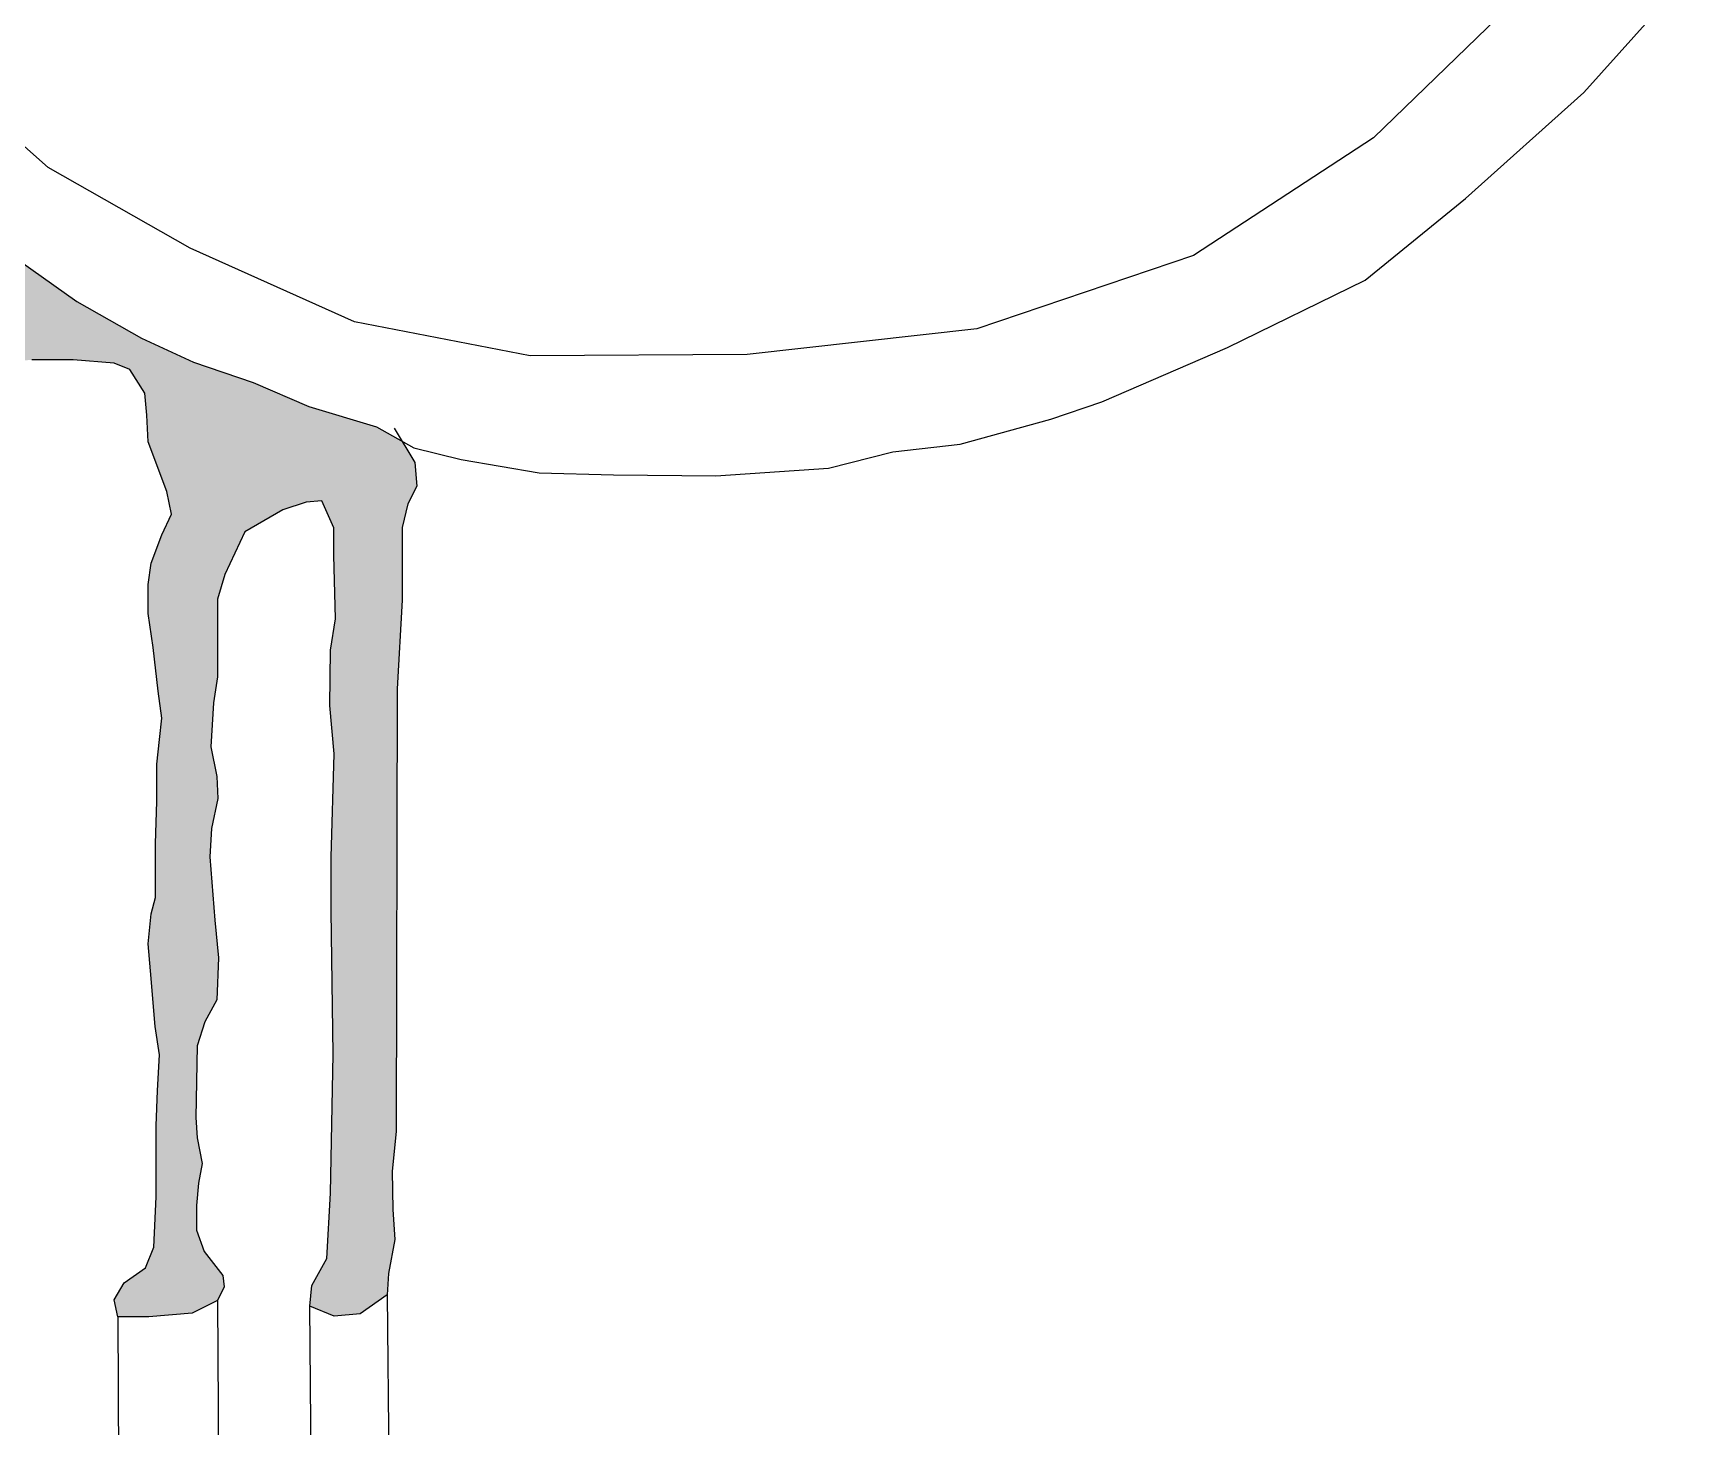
# Model space of a CAD drawing. Header units: inches. Extents: x 155 to 361, y 91 to 381.
# Drawn here: x 261.35 to 263.204, y 285.998 to 287.557 of the extents above; entities that cross this region are included whole.
import ezdxf

# ---------------------------------------------------------------- set-up
doc = ezdxf.new("R2010")
doc.units = ezdxf.units.IN
doc.header["$MEASUREMENT"] = 0
doc.layers.add('çziigi', color=10, linetype='Continuous')

msp = doc.modelspace()

# ---------------------------------------------------------------- hatches: boundary and pattern name
at = {"layer": 'çziigi'}
h = msp.add_hatch(color=256, dxfattribs=at)
h.dxf.hatch_style = 1
h.paths.add_polyline_path([(261.3989, 287.257), (261.2726, 287.3468), (261.1865, 287.4232), (261.1207, 287.4942), (261.1059, 287.5087), (261.102, 287.4934), (261.0963, 287.4572), (261.1223, 287.3939), (261.1382, 287.3408), (261.1562, 287.2945), (261.1562, 287.2018), (261.1415, 287.1441), (261.1325, 287.0963), (261.1212, 287.0025), (261.1178, 286.9256), (261.1088, 286.7849), (261.1076, 286.7114), (261.102, 286.6097), (261.102, 286.5317), (261.1111, 286.3435), (261.1111, 286.2711), (261.0896, 286.2146), (261.0749, 286.1909), (261.076, 286.1581), (261.1179, 286.1299), (261.162, 286.1242), (261.1926, 286.1366), (261.2027, 286.1604), (261.1948, 286.1739), (261.1892, 286.2067), (261.2006, 286.7611), (261.1985, 286.8096), (261.2041, 286.9223), (261.202, 286.9588), (261.2084, 287.0589), (261.2126, 287.0807), (261.2323, 287.1144), (261.2569, 287.1418), (261.2787, 287.1636), (261.297, 287.1791), (261.3188, 287.1903), (261.3484, 287.1917), (261.3948, 287.1917), (261.4405, 287.1882), (261.4581, 287.1812), (261.475, 287.1545), (261.4771, 287.1299), (261.4785, 287.1003), (261.4996, 287.0445), (261.5046, 287.0192), (261.494, 286.996), (261.482, 286.9643), (261.4785, 286.9404), (261.4785, 286.9081), (261.4842, 286.8702), (261.4898, 286.8214), (261.494, 286.7912), (261.4912, 286.7673), (261.4884, 286.7398), (261.4884, 286.6977), (261.487, 286.651), (261.487, 286.6152), (261.487, 286.5906), (261.4821, 286.5723), (261.4786, 286.5386), (261.4814, 286.5084), (261.4863, 286.4462), (261.4913, 286.4146), (261.4891, 286.3745), (261.4877, 286.3352), (261.4877, 286.2831), (261.4877, 286.2557), (261.4849, 286.1995), (261.4758, 286.1763), (261.4519, 286.1594), (261.4406, 286.1405), (261.4448, 286.1215), (261.4793, 286.1215), (261.5278, 286.1257), (261.556, 286.1398), (261.5637, 286.1552), (261.5623, 286.1679), (261.5412, 286.1946), (261.5328, 286.2185), (261.5328, 286.2459), (261.5349, 286.2712), (261.5391, 286.293), (261.5335, 286.3218), (261.5321, 286.3443), (261.5335, 286.4247), (261.5419, 286.4514), (261.5553, 286.476), (261.5574, 286.5231), (261.5532, 286.5653), (261.5475, 286.6359), (261.5496, 286.6675), (261.5567, 286.7013), (261.5553, 286.7259), (261.5489, 286.7589), (261.5518, 286.8084), (261.556, 286.8372), (261.556, 286.8653), (261.556, 286.8983), (261.556, 286.9243), (261.5644, 286.9517), (261.5869, 286.9995), (261.6291, 287.0241), (261.6552, 287.0326), (261.6728, 287.034), (261.6861, 287.0038), (261.6861, 286.9735), (261.6882, 286.9023), (261.6826, 286.8671), (261.6819, 286.8053), (261.6868, 286.7511), (261.6833, 286.6356), (261.6833, 286.5752), (261.6854, 286.4153), (261.6826, 286.2599), (261.6784, 286.1868), (261.6615, 286.1566), (261.6594, 286.1334), (261.6868, 286.1222), (261.7157, 286.125), (261.7459, 286.1461), (261.7473, 286.17), (261.7544, 286.2079), (261.7522, 286.2417), (261.7515, 286.2845), (261.7558, 286.3288), (261.7571, 286.8238), (261.7626, 286.9229), (261.7626, 286.9702), (261.7626, 287.0043), (261.7692, 287.0307), (261.7791, 287.0505), (261.7769, 287.0769), (261.7624, 287.101), (261.7339, 287.1171), (261.6585, 287.1397), (261.596, 287.1666), (261.5292, 287.1892), (261.471, 287.2161)])

# ---------------------------------------------------------------- linework, layer by layer
for p, q in [((263.0487, 287.6336), (262.849, 287.4401)), ((263.0842, 287.4908), (263.2039, 287.6245)), ((261.3668, 287.407), (261.2289, 287.529)), ((262.9517, 287.3724), (263.0842, 287.4908)), ((262.849, 287.4401), (262.6477, 287.3087)), ((261.5257, 287.3166), (261.3668, 287.407)), ((262.8396, 287.2809), (262.9517, 287.3724)), ((261.2726, 287.3468), (261.3989, 287.257)), ((261.7095, 287.2343), (261.5257, 287.3166)), ((262.6477, 287.3087), (262.4052, 287.2264)), ((262.6856, 287.2055), (262.8396, 287.2809)), ((261.3989, 287.257), (261.471, 287.2161)), ((261.906, 287.1963), (261.7095, 287.2343)), ((262.4052, 287.2264), (262.1485, 287.1979)), ((261.471, 287.2161), (261.5292, 287.1892)), ((262.5453, 287.145), (262.6856, 287.2055)), ((261.3948, 287.1917), (261.3484, 287.1917)), ((261.4405, 287.1882), (261.3948, 287.1917)), ((261.4581, 287.1812), (261.4405, 287.1882)), ((261.475, 287.1545), (261.4581, 287.1812)), ((261.5292, 287.1892), (261.596, 287.1666)), ((262.1485, 287.1979), (261.906, 287.1963)), ((261.596, 287.1666), (261.6585, 287.1397)), ((261.4771, 287.1299), (261.475, 287.1545)), ((262.4882, 287.1256), (262.5453, 287.145)), ((261.4785, 287.1003), (261.4771, 287.1299)), ((261.6585, 287.1397), (261.7339, 287.1171)), ((262.3869, 287.0977), (262.4882, 287.1256)), ((261.7339, 287.1171), (261.7759, 287.0934)), ((261.7537, 287.1154), (261.7769, 287.0769)), ((261.4996, 287.0445), (261.4785, 287.1003)), ((261.7759, 287.0934), (261.8287, 287.0805)), ((262.2394, 287.0708), (262.3115, 287.0891)), ((262.3115, 287.0891), (262.3869, 287.0977)), ((261.7769, 287.0769), (261.7791, 287.0505)), ((261.8287, 287.0805), (261.9159, 287.0654)), ((262.1133, 287.0621), (262.2394, 287.0708)), ((261.9159, 287.0654), (261.9989, 287.0632)), ((261.9989, 287.0632), (262.1133, 287.0621)), ((261.5046, 287.0192), (261.4996, 287.0445)), ((261.6552, 287.0326), (261.6291, 287.0241)), ((261.6728, 287.034), (261.6552, 287.0326)), ((261.6861, 287.0038), (261.6728, 287.034)), ((261.7791, 287.0505), (261.7692, 287.0307)), ((261.494, 286.996), (261.5046, 287.0192)), ((261.6291, 287.0241), (261.5869, 286.9995)), ((261.7692, 287.0307), (261.7626, 287.0043)), ((261.482, 286.9643), (261.494, 286.996)), ((261.5869, 286.9995), (261.5644, 286.9517)), ((261.6861, 286.9735), (261.6861, 287.0038)), ((261.7626, 287.0043), (261.7626, 286.9702)), ((261.4785, 286.9404), (261.482, 286.9643)), ((261.6882, 286.9023), (261.6861, 286.9735)), ((261.7626, 286.9702), (261.7626, 286.9229)), ((261.4785, 286.9081), (261.4785, 286.9404)), ((261.5644, 286.9517), (261.556, 286.9243)), ((261.556, 286.9243), (261.556, 286.8983)), ((261.7626, 286.9229), (261.7571, 286.8238)), ((261.4842, 286.8702), (261.4785, 286.9081)), ((261.556, 286.8983), (261.556, 286.8653)), ((261.6826, 286.8671), (261.6882, 286.9023)), ((261.4898, 286.8214), (261.4842, 286.8702)), ((261.6819, 286.8053), (261.6826, 286.8671)), ((261.556, 286.8653), (261.556, 286.8372)), ((261.556, 286.8372), (261.5518, 286.8084)), ((261.494, 286.7912), (261.4898, 286.8214)), ((261.7571, 286.8238), (261.7558, 286.3288)), ((261.5518, 286.8084), (261.5489, 286.7589)), ((261.6868, 286.7511), (261.6819, 286.8053)), ((261.4912, 286.7673), (261.494, 286.7912)), ((261.4884, 286.7398), (261.4912, 286.7673)), ((261.5489, 286.7589), (261.5553, 286.7259)), ((261.4884, 286.6977), (261.4884, 286.7398)), ((261.6833, 286.6356), (261.6868, 286.7511)), ((261.5553, 286.7259), (261.5567, 286.7013)), ((261.5567, 286.7013), (261.5496, 286.6675)), ((261.487, 286.651), (261.4884, 286.6977)), ((261.5496, 286.6675), (261.5475, 286.6359)), ((261.487, 286.6152), (261.487, 286.651)), ((261.5475, 286.6359), (261.5532, 286.5653)), ((261.6833, 286.5752), (261.6833, 286.6356)), ((261.487, 286.5906), (261.487, 286.6152)), ((261.4821, 286.5723), (261.487, 286.5906)), ((261.4786, 286.5386), (261.4821, 286.5723)), ((261.6854, 286.4153), (261.6833, 286.5752)), ((261.5532, 286.5653), (261.5574, 286.5231)), ((261.4814, 286.5084), (261.4786, 286.5386)), ((261.5574, 286.5231), (261.5553, 286.476)), ((261.4863, 286.4462), (261.4814, 286.5084)), ((261.5553, 286.476), (261.5419, 286.4514)), ((261.4913, 286.4146), (261.4863, 286.4462)), ((261.5419, 286.4514), (261.5335, 286.4247)), ((261.5335, 286.4247), (261.5321, 286.3443)), ((261.4891, 286.3745), (261.4913, 286.4146)), ((261.6826, 286.2599), (261.6854, 286.4153)), ((261.4877, 286.3352), (261.4891, 286.3745)), ((261.4877, 286.2831), (261.4877, 286.3352)), ((261.5321, 286.3443), (261.5335, 286.3218)), ((261.7558, 286.3288), (261.7515, 286.2845)), ((261.5335, 286.3218), (261.5391, 286.293)), ((261.5391, 286.293), (261.5349, 286.2712)), ((261.4877, 286.2557), (261.4877, 286.2831)), ((261.7515, 286.2845), (261.7522, 286.2417)), ((261.4849, 286.1995), (261.4877, 286.2557)), ((261.5349, 286.2712), (261.5328, 286.2459)), ((261.6784, 286.1868), (261.6826, 286.2599)), ((261.5328, 286.2459), (261.5328, 286.2185)), ((261.7522, 286.2417), (261.7544, 286.2079)), ((261.5328, 286.2185), (261.5412, 286.1946)), ((261.4758, 286.1763), (261.4849, 286.1995)), ((261.7544, 286.2079), (261.7473, 286.17)), ((261.5412, 286.1946), (261.5623, 286.1679)), ((261.6615, 286.1566), (261.6784, 286.1868)), ((261.4519, 286.1594), (261.4758, 286.1763)), ((261.5623, 286.1679), (261.5637, 286.1552)), ((261.7473, 286.17), (261.7459, 286.1461)), ((261.4406, 286.1405), (261.4519, 286.1594)), ((261.5637, 286.1552), (261.556, 286.1398)), ((261.6594, 286.1334), (261.6615, 286.1566)), ((261.7459, 286.1461), (261.7157, 286.125)), ((261.7459, 286.1461), (262.258, 236.1424)), ((261.4448, 286.1215), (261.4406, 286.1405)), ((261.5278, 286.1257), (261.4793, 286.1215)), ((261.556, 286.1398), (261.5278, 286.1257)), ((261.556, 286.1398), (261.9258, 236.1121)), ((262.076, 236.1659), (261.6594, 286.1334)), ((261.6868, 286.1222), (261.6594, 286.1334)), ((261.7157, 286.125), (261.6868, 286.1222)), ((261.4448, 286.1215), (261.6171, 236.1941)), ((261.4793, 286.1215), (261.4448, 286.1215))]:
    msp.add_line(p, q, dxfattribs=at)

doc.saveas('drawing.dxf')
